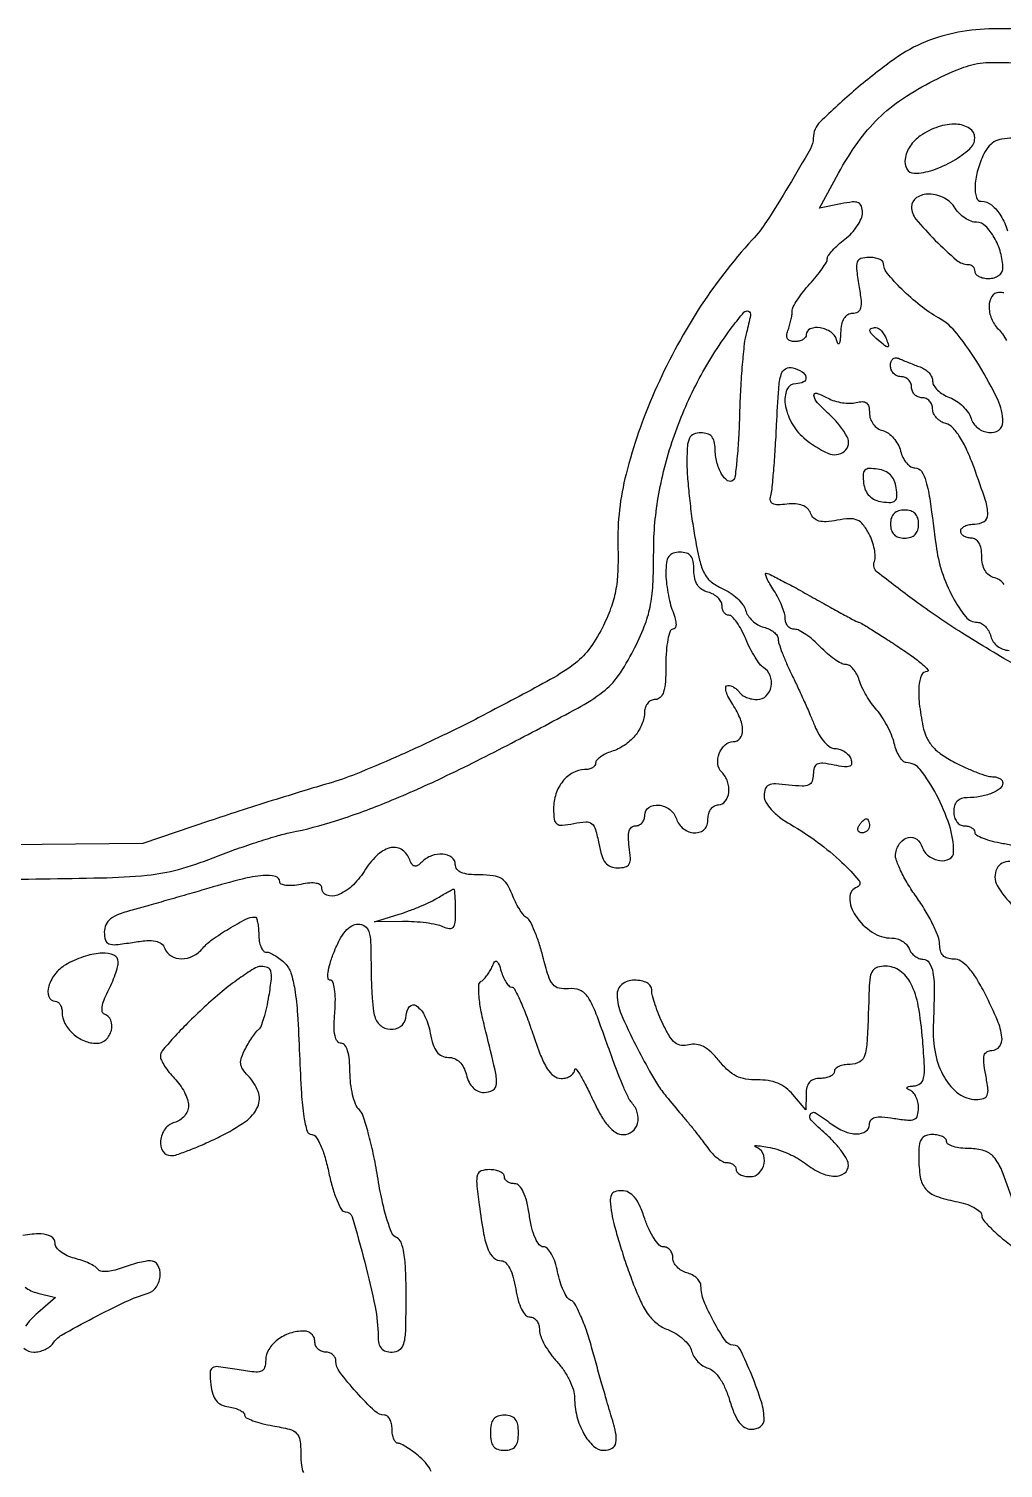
# Model space of a CAD drawing. Extents: x 0 to 525, y 0 to 407.
# Drawn here: x 291.2 to 430.1, y 201.5 to 406.6 of the extents above; entities that cross this region are included whole.
import ezdxf

# ---------------------------------------------------------------- set-up
doc = ezdxf.new("R2010")
doc.units = 0

msp = doc.modelspace()

# ---------------------------------------------------------------- linework, layer by layer
for points in [[(436.044357, 406.317871, 0.022391), (428.64381, 406.577645, 0.04454), (423.658641, 406.083963, 0.048893), (419, 404.716873, 0.059659), (414.636443, 402.31986, 0.021728), (409.076195, 397.960239, 0.015385), (403.973602, 393.308888, 0.202934), (403, 391.008858, -0.130868), (402.590073, 389.469495, -0.004703), (399.481056, 384.162279, -0.008473), (396.342, 379.113682, -0.043092), (394.316237, 376.5, 0.044372), (386.618415, 366.515541, 0.038655), (380.394282, 354.869973, 0.04032), (376.330366, 343.119331, 0.069921), (375.17034, 332.875289, -0.01639), (375.148517, 329.190283, -0.037728), (374.833044, 326.43789, -0.042256), (374.136405, 323.95937, -0.026072), (372.926895, 321.181054, -0.046865), (371.023778, 318.121041, -0.072042), (368.803133, 315.937777, -0.034433), (365.04848, 313.561577, -0.003745), (356, 308.7595, -0.008355), (349.898455, 305.708252, -0.007794), (343.55625, 302.788722, -0.007794), (337.84209, 300.3712, -0.026124), (334, 299.044813, 0.004191), (330.45207, 297.991621, 0.002007), (325.9125, 296.582602, 0.001989), (321.184703, 295.073631, 0.002837), (317, 293.693352), (307.5, 290.5), (283.5, 290.254837, 0.001912)], [(430.189432, 327.400824, 0.174115), (428.82471, 328.335588, -0.098768), (428.05, 328.712375, -0.096566), (427.471879, 329.360085, -0.082559), (427.117976, 330.268726, -0.051712), (427, 331.40638, 0.044003), (426.903425, 332.501629, 0.087332), (426.605414, 333.31773, 0.120504), (426.126291, 333.817616, 0.142644), (425.5, 334, -0.064853), (424.926543, 334.074694, -0.082425), (424.440625, 334.29375, -0.098894), (424.115568, 334.618646, -0.148195), (424, 335, -0.191087), (424.151477, 335.381882, -0.088204), (424.5875, 335.70625, -0.068025), (425.234582, 335.926307, -0.048028), (426, 336, 0.141309), (427.340725, 336.386633, 0.261162), (427.866773, 337.35331, 0.076931), (427.52858, 339.370533, 0.007492), (425.898895, 344.057137, 0.018781), (424.880735, 346.553973, 0.035991), (423.850181, 348.455255, 0.045733), (422.842192, 349.753877, 0.141829), (421.898895, 350.316189, -0.073668), (421.173159, 350.625465, -0.070968), (420.5578, 351.135018, -0.075816), (420.142753, 351.760113, -0.109129), (420, 352.40638, 0.093023), (419.885834, 353.014716, 0.096327), (419.559375, 353.531874, 0.099226), (419.072328, 353.878, 0.105398), (418.5, 354, -0.099038), (417.927543, 354.114514, -0.097945), (417.440625, 354.440625, -0.097945), (417.114514, 354.927543, -0.099038), (417, 355.5, 0.099038), (416.885486, 356.072457, 0.097945), (416.559375, 356.559375, 0.097945), (416.072457, 356.885486, 0.099038), (415.5, 357, -0.104701), (414.927659, 357.121178, -0.099106), (414.440625, 357.465104, -0.096515), (414.114204, 357.978941, -0.09365), (414, 358.583333, -0.077178), (414.090335, 359.165084, -0.147976), (414.355365, 359.550884, -0.170458), (414.759684, 359.692718, -0.109413), (415.25, 359.583977, 0.009538), (415.85261, 359.31694, 0.004389), (416.646875, 358.991127, 0.004345), (417.488622, 358.662894, 0.006003), (418.25, 358.384012, -0.066314), (418.919044, 358.042865, -0.063646), (419.485937, 357.534427, -0.068581), (419.869714, 356.943043, -0.110114), (420, 356.358618, 0.141097), (420.174499, 355.752565, 0.060911), (420.709239, 355.094481, 0.053487), (421.490805, 354.48804, 0.04746), (422.414431, 354.032533, -0.057208), (423.386533, 353.529394, -0.044592), (424.311429, 352.779893, -0.04585), (425.055741, 351.912203, -0.077667), (425.481819, 351.057284, 0.151732), (426.430703, 349.695287, 0.137005), (428.02393, 349.042588, 0.184185), (429.409868, 349.39321, 0.244378), (430, 350.528517, 0.111351), (429.27377, 353.749074, 0.027072), (426.655266, 358.568437, 0.027613), (423.507255, 363.100974, 0.098807), (420.848674, 365.393325, -0.038354), (418.239176, 367.145281, -0.027991), (415.621594, 369.459169, -0.02405), (413.503037, 371.76616, -0.175456), (413, 373.155539, 0.224719), (412.846961, 373.478857, 0.075711), (412.38668, 373.75194, 0.057599), (411.711626, 373.938235, 0.038568), (410.912102, 374, 0.070431), (409.790483, 373.841218, 0.242113), (409.271945, 373.351968, 0.115104), (409.161133, 372.350208, 0.012085), (409.5, 370, -0.013706), (409.799598, 367.873368, -0.084385), (409.73813, 366.773366, -0.200108), (409.340137, 366.214928, -0.140056), (408.587898, 366, 0.13376), (407.90143, 365.81301, 0.121647), (407.375321, 365.298774, 0.087448), (407.0324, 364.440846, 0.040934), (406.883999, 363.25, -0.010989), (406.813383, 362.150445, -0.109045), (406.676084, 361.71179, -0.602595), (406.507227, 361.717606, -0.049066), (406.310674, 362.25, 0.184764), (405.524533, 363.348813, 0.103393), (403.976284, 363.964184, 0.134679), (402.572255, 363.829711, 0.311409), (402, 363, -0.157984), (401.876403, 362.618592, -0.097154), (401.527947, 362.29375, -0.07906), (401.007542, 362.07443, -0.060338), (400.393011, 362, -0.076855), (399.737605, 362.101342, -0.176865), (399.348199, 362.40165, -0.16701), (399.230887, 362.896449, -0.067159), (399.393011, 363.581787, 0.02116), (399.625449, 364.273692, 0.016332), (399.821697, 365.045089, 0.01661), (399.957674, 365.778823, 0.037524), (400, 366.342006, -0.120374), (400.15164, 366.96275, -0.023461), (400.734375, 367.966263, -0.023688), (401.542932, 369.097921, -0.019982), (402.5, 370.216574, 0.015426), (403.457314, 371.315098, 0.019738), (404.265625, 372.386146, 0.017989), (404.862758, 373.315604, 0.134573), (405, 373.816283, -0.157184), (405.149237, 374.279274, -0.027158), (405.734375, 375.005923, -0.027232), (406.542784, 375.812246, -0.021387), (407.5, 376.597276, 0.043525), (408.456503, 377.455191, 0.041657), (409.265625, 378.477702, 0.044611), (409.822635, 379.504635, 0.102312), (410, 380.362349, 0.075266), (409.856994, 381.306968, 0.222157), (409.426342, 381.780784, 0.128547), (408.591007, 381.898655, 0.020474), (406.945233, 381.639047), (403.890466, 381.028093), (406.594921, 385.997068, -0.029697), (409.334702, 390.388433, -0.045373), (412.252146, 393.797325, -0.045567), (415.72698, 396.614022, -0.030277), (420.157445, 399.207318, -0.02693), (424.42643, 401.089117, -0.077024), (427.591575, 401.755778, -0.035278), (431.936358, 401.6833, -0.002271)], [(431.410515, 390.984687, 0.042667), (429.854671, 390.859442, 0.093179), (428.7357, 390.449169, 0.099078), (427.88451, 389.680088, 0.052797), (427.160515, 388.452947, 0.041863), (426.358, 386.211743, 0.05612), (426.039875, 384.078697, 0.078728), (426.22877, 382.527842, 0.33485), (426.928571, 382, -0.175327), (428.381359, 381.474419, -0.08064), (429.720196, 379.934352, -0.069669), (430.673818, 377.77326, -0.069224)], [(430.159361, 368.934871, 0.044859), (429.4349, 369, 0.259515), (428.448145, 368.450861, 0.136425), (428.042909, 367.062366, 0.098931), (428.375848, 365.277657, 0.101281), (429.368068, 363.774789, -0.042607), (429.942831, 363.092733, -0.022588), (430.539692, 362.161354, -0.022315)], [(285, 285.318197, 0.001685), (301.547956, 285.587777, 0.018979), (308.103484, 285.965873, 0.042747), (312.555329, 286.780607, 0.028086), (317.5, 288.433542, -0.00845), (320.477106, 289.560483, -0.007334), (323.633933, 290.642834, -0.007397), (326.521109, 291.538592, -0.021412), (328.551686, 292.042456, 0.027236), (334.957972, 293.711502, 0.018858), (342.000741, 296.258695, 0.015492), (350.152471, 299.857379, 0.008292), (360, 304.776835, 0.003509), (369.457997, 309.784012, 0.03925), (373.036239, 312.089575, 0.079084), (375.21788, 314.375233, 0.033886), (377.381579, 318.013382, 0.021325), (378.924615, 321.412439, 0.045383), (379.757271, 324.174526, 0.038689), (380.150038, 327.306568, 0.011853), (380.263158, 332.077519, -0.044967), (381.004516, 340.304147, -0.039325), (383.211987, 348.657447, -0.038508), (386.761989, 356.737951, -0.038857), (391.5, 364.152784, -0.013541), (393.114287, 366.176404, -0.330994), (393.773876, 366.331593, -0.356721), (394.072621, 365.753937, -0.01438), (393.479665, 363.29657, 0.037866), (393.170866, 361.689462, 0.007317), (392.876601, 358.741903, 0.007747), (392.63642, 355.285517, 0.007082), (392.494656, 351.71842, -0.007127), (392.35863, 348.303506, -0.010534), (392.133587, 345.313901, -0.006063), (391.863227, 342.827886, -0.167785), (391.580714, 342.247381, -0.364495), (390.802693, 342.180039, -0.110495), (389.942528, 343.125904, -0.068416), (389.257341, 344.835105, -0.05953), (389.015313, 346.75, 0.056607), (388.891955, 347.773916, 0.125005), (388.529705, 348.466836, 0.136902), (387.906439, 348.864794, 0.07417), (387, 349, 0.097487), (385.973253, 348.797889, 0.185766), (385.369959, 348.228989, 0.096051), (385.072784, 347.093024, 0.016091), (385, 344.831913, 0.018506), (385.075395, 342.795601, 0.007586), (385.321778, 340.040417, 0.007493), (385.67593, 337.087073, 0.009521), (386.095414, 334.373497, 0.012711), (386.803872, 330.83928, 0.064533), (387.495099, 328.958182, 0.104636), (388.475511, 327.769185, 0.064092), (390.035708, 326.823901, -0.043313), (391.160089, 326.204835, -0.040587), (392.187518, 325.389188, -0.04323), (392.977901, 324.510018, -0.097832), (393.366081, 323.708104, 0.084484), (393.705127, 322.957664, 0.056282), (394.318261, 322.237595, 0.054992), (395.096386, 321.654468, 0.069478), (395.925787, 321.309156, -0.048184), (396.719095, 321.017712, -0.058024), (397.389884, 320.593146, -0.068254), (397.846653, 320.107042, -0.156369), (397.997222, 319.633369, 0.080643), (398.102774, 318.972962, 0.011125), (398.570428, 317.657927, 0.01252), (399.202958, 316.114575, 0.010304), (399.952461, 314.5, -0.005029), (400.796277, 312.731353, -0.00351), (401.713916, 310.720313, -0.00354), (402.566684, 308.779436, -0.007337), (403.19935, 307.25, 0.039458), (403.820188, 305.985577, 0.049962), (404.592151, 304.938167, 0.058432), (405.403484, 304.227887, 0.151737), (406.137123, 304, -0.080974), (406.80952, 303.890388, -0.065654), (407.466923, 303.569326, -0.066525), (408.010337, 303.094366, -0.088544), (408.348627, 302.533877, -0.102814), (408.459636, 301.852493, -0.303004), (408.192763, 301.487871, -0.121022), (407.468258, 301.408092, -0.01655), (405.955615, 301.658877, 0.021961), (404.368847, 301.904347, 0.134115), (403.557205, 301.775801, 0.219711), (403.13706, 301.291454, 0.070613), (403, 300.325801, -0.085299), (402.833178, 299.355045, -0.208384), (402.348353, 298.835934, -0.113337), (401.393834, 298.65934, -0.018364), (399.5, 298.810207, 0.018361), (397.605794, 298.961115, 0.113405), (396.651425, 298.784429, 0.208439), (396.166721, 298.265071, 0.085181), (396, 297.293547, 0.130478), (396.248545, 296.357323, 0.055997), (397.017322, 295.304821, 0.046061), (398.207679, 294.226606, 0.03039), (399.75, 293.20909, -0.028391), (403.605205, 290.68774, -0.029686), (407.089992, 287.780369, -0.030253), (409.5075, 285.214539, -0.522438), (409.25, 284.275794, 0.325876), (408.184941, 282.720815, 0.142563), (408.997375, 280.208117, 0.09786), (411.39198, 277.840379, 0.147214), (414.184394, 277, -0.073243), (414.945494, 276.887908, -0.064138), (415.680081, 276.559375, -0.066866), (416.278207, 276.073528, -0.097475), (416.638374, 275.5, 0.074185), (416.962529, 274.926569, 0.064359), (417.454091, 274.440625, 0.06686), (418.031441, 274.111903, 0.096313), (418.606989, 274, -0.258853), (419.527897, 273.489002, -0.101361), (420.051264, 272.079748, -0.042386), (420.235379, 269.409385, -0.007864), (420.079673, 264.485221, 0.062502), (420.388207, 260.512284, 0.081395), (421.687691, 257.10929, 0.100497), (423.728209, 254.817799, 0.162136), (426.183871, 254, 0.067404), (427.256949, 254.14532, 0.235593), (427.761548, 254.598676, 0.125625), (427.876685, 255.506521, 0.015415), (427.565978, 257.5, -0.017075), (427.291066, 259.303117, -0.09171), (427.356051, 260.289997, -0.199181), (427.740179, 260.803905, -0.134733), (428.454687, 261, 0.2427), (429.54358, 261.56163, 0.186821), (429.878205, 262.877458, 0.070774), (429.238817, 265.264954, 0.016513), (427.483154, 269.033244, 0.019379), (426.228953, 271.287201, 0.047436), (425.094542, 272.806604, 0.069042), (424.026113, 273.700696, 0.14065), (422.983154, 274, -0.074182), (422.103294, 274.131261, -0.131148), (421.484302, 274.51675, -0.124953), (421.121016, 275.174873, -0.064028), (421, 276.116023, 0.092957), (420.791879, 277.225804, 0.021567), (420.024974, 278.971695, 0.021533), (418.951313, 280.936666, 0.019612), (417.680763, 282.866023, -0.020627), (416.437539, 284.762255, -0.025499), (415.44705, 286.627821, -0.025253), (414.790362, 288.240946, -0.140494), (414.73769, 289.164856, -0.10933), (415.425642, 290.626131, -0.17897), (416.572372, 291.343165, -0.219922), (417.732904, 291.07347, -0.151692), (418.516196, 289.948971, 0.160631), (419.420476, 288.697915, 0.118436), (421.011953, 288.0426, 0.161193), (422.408655, 288.274888, 0.279672), (422.994423, 289.25, 0.076829), (422.383115, 293.091281, 0.04401), (420.555188, 297.42514, 0.04232), (418.246837, 301.01311, 0.232697), (416.241113, 302, -0.203575), (415.800312, 302.187231, -0.053049), (415.317208, 302.807813, -0.045097), (414.870675, 303.697103, -0.032995), (414.534278, 304.75, 0.036695), (414.141495, 305.948746, 0.023356), (413.520274, 307.279687, 0.023439), (412.784246, 308.535103, 0.039692), (412.040805, 309.5, -0.030689), (411.297411, 310.429763, -0.020644), (410.5614, 311.573438, -0.020829), (409.938738, 312.743929, -0.038219), (409.547547, 313.75, 0.048032), (409.193303, 314.610739, 0.056381), (408.696032, 315.339063, 0.065472), (408.138613, 315.836236, 0.150515), (407.606926, 316, -0.123124), (406.970819, 316.159052, -0.029022), (406.028344, 316.734375, -0.028163), (404.991516, 317.543053, -0.02448), (404, 318.5, 0.025743), (403.003512, 319.456899, 0.029061), (401.951861, 320.265625, 0.030188), (400.989484, 320.838706, 0.119751), (400.325686, 321, -0.115053), (399.820005, 321.117921, -0.100411), (399.38942, 321.45096, -0.09351), (399.100435, 321.948938, -0.08504), (399, 322.535183, 0.071558), (398.890997, 323.292919, 0.024503), (398.525591, 324.343446, 0.023775), (398.003136, 325.478798, 0.02531), (397.38499, 326.535183, -0.01388), (396.802052, 327.481129, -0.026531), (396.396829, 328.27596, -0.031544), (396.181672, 328.855725, -0.502657), (396.288924, 329, -0.118676), (396.652662, 328.912432, -0.002056), (398.474367, 327.971875, -0.005086), (400.589379, 326.84133, -0.00335), (403, 325.5, 0.002048), (405.396397, 324.158398, 0.003223), (407.46621, 323.028125, 0.000843), (409.278336, 322.057617, 0.123118), (409.508782, 322, -0.138744), (409.733702, 321.936362, -0.001164), (411.293545, 320.971875, -0.00401), (413.079977, 319.841568, -0.002558), (415.139912, 318.5, -0.009954), (417.095843, 317.155293, -0.021491), (418.532775, 316.028125, -0.034203), (419.335058, 315.23995, -0.646869), (419.227196, 315, 0.304038), (418.434077, 314.468601, 0.07827), (418.05803, 312.890621, 0.048192), (418.10387, 310.424496, 0.020628), (418.617004, 307.164981, 0.059287), (419.128366, 305.600081, 0.072544), (419.969833, 304.313209, 0.061638), (421.260266, 303.172844, 0.030043), (423.147797, 302.039981, 0.013963), (424.753941, 301.259042, 0.0156), (426.343491, 300.599245, 0.015037), (427.725195, 300.12262, 0.075669), (428.530794, 300, -0.058872), (429.092686, 299.933611, -0.07789), (429.568421, 299.737678, -0.096434), (429.887101, 299.447615, -0.161405), (430, 299.106989, -0.231778), (429.62162, 298.334582, -0.066781), (428.438854, 297.647276, -0.054672), (426.777572, 297.162711, -0.043671), (424.918213, 297, 0.078953), (424.094591, 296.86913, 0.123399), (423.489777, 296.489341, 0.119873), (423.124377, 295.859829, 0.071952), (423, 295, 0.072314), (423.111864, 294.230589, 0.08892), (423.4375, 293.583333, 0.10214), (423.924246, 293.153209, 0.130775), (424.5, 293, -0.058897), (425.073669, 292.93219, -0.077911), (425.559375, 292.73207, -0.096447), (425.884733, 292.435806, -0.161345), (426, 292.087898, 0.272024), (426.231535, 291.693812, 0.032799), (427.178829, 291.244564, 0.031721), (428.475358, 290.823761, 0.020765), (430.013036, 290.497798, -0.033141), (431.75494, 290.083275, -0.045879)], [(432.17807, 315.675444, -0.011326), (424.184669, 320.490434, -0.01683), (417.43425, 325.093489, -0.010426), (412.113077, 329.163736, -0.326783), (411.703751, 330.670371, 0.101132), (411.826398, 331.407706, 0.039253), (411.706873, 332.440514, 0.036843), (411.396652, 333.573158, 0.03762), (410.925187, 334.639789, 0.042783), (410.081213, 335.936688, 0.127815), (409.247784, 336.575698, 0.115291), (408.155169, 336.763591, 0.031555), (406.408336, 336.548782, -0.026742), (404.84593, 336.341377, -0.084325), (403.796992, 336.435769, -0.128572), (403.092178, 336.833481, -0.109157), (402.619759, 337.548508, 0.112158), (402.173979, 338.214596, 0.098587), (401.464382, 338.660552, 0.077581), (400.487016, 338.86856, 0.041861), (399.253735, 338.832996, -0.024923), (397.929763, 338.749918, -0.12122), (397.202854, 338.918917, -0.236346), (396.895689, 339.33413, -0.114435), (396.933038, 340.010941, 0.046183), (397.122503, 340.992353, 0.003775), (397.359907, 343.598097, 0.005043), (397.588694, 346.717052, 0.003859), (397.778114, 350.131518, -0.004661), (398.073764, 355.310812, -0.052843), (398.424436, 357.330279, -0.199289), (399.063114, 358.134873, -0.192893), (400.095076, 358.264886, -0.073497), (401.408114, 357.705856, -0.214356), (401.95096, 356.911079, -0.336404), (401.616079, 356.255247, -0.112892), (400.5, 356, 0.304238), (399.248846, 355.16105, 0.13533), (398.998917, 353.095471, 0.089098), (399.894973, 350.44786, 0.089457), (401.655539, 348.281837, 0.070833), (405.086905, 346.090057, 0.284958), (407.447099, 346.394315, 0.362238), (407.840681, 348.415519, 0.080331), (405.5, 351.41242, -0.015772), (403.589146, 353.29879, -0.152295), (403.090835, 354.309548, -0.563684), (403.488691, 354.64465, -0.041226), (405.102233, 353.945287, 0.047958), (406.046374, 353.55105, 0.035962), (407.144403, 353.29648, 0.03678), (408.223102, 353.207396, 0.066259), (409.102233, 353.316483, -0.057199), (410.001046, 353.444525, -0.176112), (410.574814, 353.253481, -0.172476), (410.899294, 352.734934, -0.054441), (411, 351.812761, 0.086268), (411.141623, 350.998039, 0.077493), (411.552021, 350.244835, 0.077775), (412.170575, 349.654586, 0.087969), (412.915306, 349.311897, -0.093794), (413.692821, 348.943177, -0.056763), (414.445341, 348.251542, -0.05417), (415.061119, 347.362748, -0.063022), (415.434358, 346.405517, 0.052907), (415.771895, 345.48546, 0.061546), (416.282471, 344.706621, 0.071593), (416.879811, 344.177786, 0.146459), (417.473739, 344, -0.246292), (418.396421, 343.516151, -0.084809), (419.052501, 342.106632, -0.03135), (419.640009, 339.263105, -0.003847), (420.484681, 332.967426, 0.047377), (421.329458, 329.19603, 0.044373), (422.881521, 325.562888, 0.046378), (424.718541, 322.789992, 0.227034), (426.36867, 322, -0.128064), (426.942224, 321.850647, -0.074145), (427.50969, 321.4125, -0.066003), (427.985469, 320.764675, -0.061544), (428.289749, 320, 0.169448), (429.224926, 318.607765, 0.144891), (430.888964, 317.989337, 0.179961)], [(430.977046, 287.894592, 0.313408), (429.150392, 286.887726, 0.247579), (429.212217, 284.491403, 0.078208), (431.5, 281.58758, -0.036602)], [(431.351903, 239.75, 0.012523), (429.848265, 243.897267, 0.081751), (428.720109, 245.796475, 0.146929), (427.345414, 246.696895, 0.072152), (425.255889, 247, -0.029091), (424.008444, 247.07264, -0.045446), (422.956417, 247.29375, -0.057141), (422.221579, 247.615012, -0.267224), (422, 248, 0.191087), (421.848523, 248.381882, 0.088204), (421.4125, 248.70625, 0.068025), (420.765418, 248.926307, 0.048028), (420, 249, 0.083983), (419.009025, 248.832368, 0.173567), (418.405751, 248.345664, 0.11281), (418.093794, 247.415409, 0.025906), (418.015313, 245.75, 0.038798), (418.24892, 242.916833, 0.134828), (419.00443, 241.260156, 0.134584), (420.501041, 240.220076, 0.038601), (423.252292, 239.480493, -0.031456), (424.68745, 239.116578, -0.044671), (425.899111, 238.603568, -0.053129), (426.746581, 238.028807, -0.220652), (427, 237.482514, 0.180526), (427.258295, 236.790433, 0.019884), (428.43732, 235.535377, 0.022245), (430.018918, 234.113185, 0.016229), (431.893004, 232.672337, -0.02653)], [(290.549735, 218.544125, 0.187427), (291.95031, 218, 0.057607), (292.755648, 218.093095, 0.049571), (293.562625, 218.368815, 0.052065), (294.251648, 218.774687, 0.092083), (294.70031, 219.25554, -0.122836), (295.921723, 220.414617, -0.007386), (300.400235, 222.861237, -0.011809), (304.978937, 225.138941, -0.03504), (308.25, 226.399931, 0.180619), (309.433455, 227.309494, 0.123051), (309.961989, 228.94113, 0.151957), (309.615066, 230.401631, 0.264945), (308.5651, 231, 0.046591), (307.831216, 230.931466, 0.014518), (306.749138, 230.694866, 0.014373), (305.54935, 230.358878, 0.015384), (304.398068, 229.961246, -0.031673), (303.286568, 229.617422, -0.047601), (302.28253, 229.474352, -0.058813), (301.498245, 229.530192, -0.202614), (301.082969, 229.807273, 0.111549), (300.682743, 230.192282, 0.026661), (299.863435, 230.629852, 0.026092), (298.845496, 231.042403, 0.023219), (297.75, 231.36508, -0.047896), (296.697928, 231.732199, -0.058314), (295.807813, 232.275432, -0.068948), (295.201168, 232.902723, -0.159069), (295, 233.519052, 0.27435), (294.448695, 234.448175, 0.119248), (293.009291, 234.834747, 0.052397), (290.423533, 234.628225, 0.012898)], [(290.741054, 227.259188, 0.058671), (291.557652, 226.749812, 0.048691), (292.522736, 226.404938), (295.045472, 225.771771), (292.522736, 223.604049, 0.060037), (290.76385, 221.681658, 0.130557)], [(348.568734, 200.99227, 0.076282), (347.971086, 201.998422, 0.042046), (346.970347, 203.025718, 0.016933), (346.036714, 203.781617, 0.020761), (345.11386, 204.420055, 0.01972), (344.308054, 204.885992, 0.121802), (343.84699, 205, -0.217397), (343.522926, 205.147891, -0.078645), (343.248803, 205.5875, -0.059801), (343.06204, 206.234221, -0.040441), (343, 207, 0.050847), (342.921974, 207.765282, 0.0708), (342.689691, 208.4125, 0.090893), (342.346862, 208.847697, 0.182558), (341.943629, 209, -0.193719), (340.549352, 209.561257, -0.018273), (337.934614, 212.263944, -0.019354), (335.533735, 215.151593, -0.165207), (335, 216.722861, 0.116702), (334.884728, 217.210005, 0.100529), (334.559375, 217.62484, 0.092997), (334.072846, 217.903318, 0.083795), (333.5, 218, -0.099038), (332.927543, 218.114514, -0.097945), (332.440625, 218.440625, -0.097945), (332.114514, 218.927543, -0.099038), (332, 219.5, 0.103508), (331.880228, 220.072364, 0.098889), (331.540063, 220.559375, 0.096831), (331.031908, 220.88573, 0.094741), (330.434259, 221, 0.081897), (328.455514, 220.673704, 0.080725), (326.675374, 219.72886, 0.089732), (325.434534, 218.377405, 0.141883), (325, 216.876918, -0.074608), (324.835478, 215.780479, -0.242065), (324.337438, 215.269804, -0.111331), (323.315881, 215.166089, -0.0117), (320.923855, 215.512865, 0.009421), (318.263969, 215.910862, 0.164637), (317.418696, 215.742454, 0.270156), (317.065816, 215.126244, 0.026574), (317.173855, 213.350763, 0.043991), (317.450429, 211.999134, 0.098467), (317.938009, 211.076288, 0.114405), (318.687297, 210.494029, 0.073058), (319.75, 210.180449, -0.034702), (320.611536, 209.996409, -0.04927), (321.339063, 209.707267, -0.060463), (321.842851, 209.364429, -0.216408), (322, 209.018347, 0.279544), (322.22207, 208.652186, 0.029426), (323.175, 208.22478, 0.02963), (324.467204, 207.820034, 0.019235), (326, 207.5, -0.019316), (328.39377, 206.999798, -0.138792), (329.407411, 206.418828, -0.164854), (329.877115, 205.440885, -0.030258), (330, 203.412102, 0.026678), (330.082988, 201.857819, 0.077026), (330.359903, 200.818684, 0.129132)]]:
    msp.add_lwpolyline(points, format="xyb")
for points in [[(418.25, 391.325576, 0.092348), (416.792487, 389.844955, 0.108179), (416.066746, 388.016483, 0.174078), (416.327224, 386.604155, 0.267015), (417.377876, 386, 0.083506), (420.009985, 386.442681, 0.048394), (422.933222, 387.783209, 0.048229), (425.309613, 389.490731, 0.216112), (426, 391.01342, 0.253081), (425.261966, 392.378126, 0.13558), (423.38545, 392.978757, 0.091448), (420.794818, 392.608045, 0.071262)], [(417, 381.183999, 0.175602), (417.624636, 379.460291, 0.021177), (420.385647, 376.422284, 0.021065), (423.39315, 373.628043, 0.178493), (425.096387, 373, -0.109882), (425.441115, 372.923315, -0.099885), (425.734564, 372.70625, -0.095063), (425.931373, 372.381798, -0.089159), (426, 372, 0.191087), (426.151477, 371.618118, 0.088204), (426.5875, 371.29375, 0.068025), (427.234582, 371.073693, 0.048028), (428, 371, 0.07004), (428.764371, 371.107601, 0.085869), (429.4125, 371.421502, 0.100131), (429.845831, 371.887718, 0.138185), (430, 372.4349, 0.069169), (429.689388, 374.669468, 0.060318), (428.77632, 376.848937, 0.067298), (427.537063, 378.473667, 0.198756), (426.265298, 379, -0.093454), (425.490778, 379.14604, -0.052598), (424.638304, 379.5875, -0.049967), (423.842177, 380.234966, -0.057543), (423.232073, 381, 0.132435), (421.673692, 382.449491, 0.114588), (419.50835, 383.020179, 0.152584), (417.725426, 382.52037, 0.253917)], [(413.415903, 362.358556, -0.012731), (413.735322, 361.458284, -0.389672), (413.644403, 361.258808, -0.27071), (413.382614, 361.292701, -0.008807), (412.522892, 361.981001, -0.017238), (411.437502, 362.946872, -0.127361), (411.075, 363.530548, -0.389178), (411.234992, 363.870501, -0.097466), (411.893011, 364, -0.148172), (412.280616, 363.882557, -0.058677), (412.708728, 363.517826, -0.05126), (413.108853, 362.986565, -0.0442)], [(410.16996, 341.83004, 0.066889), (410.462026, 340.792065, 0.094664), (411, 340, 0.094664), (411.792065, 339.462026, 0.066889), (412.83004, 339.16996, 0.036721), (414.055569, 339.087358, 0.197325), (414.660079, 339.339921, 0.197325), (414.912642, 339.944431, 0.036721), (414.83004, 341.16996, 0.066889), (414.537974, 342.207935, 0.094664), (414, 343, 0.094664), (413.207935, 343.537974, 0.066889), (412.16996, 343.83004, 0.036721), (410.944431, 343.912642, 0.197325), (410.339921, 343.660079, 0.197325), (410.087358, 343.055569, 0.036721)], [(414, 336, 0.072254), (414.126841, 335.126841, 0.124864), (414.5, 334.5, 0.124864), (415.126841, 334.126841, 0.072254), (416, 334, 0.072254), (416.873159, 334.126841, 0.124864), (417.5, 334.5, 0.124864), (417.873159, 335.126841, 0.072254), (418, 336, 0.072254), (417.873159, 336.873159, 0.124864), (417.5, 337.5, 0.124864), (416.873159, 337.873159, 0.072254), (416, 338, 0.072254), (415.126841, 337.873159, 0.124864), (414.5, 337.5, 0.124864), (414.126841, 336.873159, 0.072254)], [(382, 329.0651, 0.026888), (382.070515, 327.75477, 0.016994), (382.286479, 326.238828, 0.017059), (382.601228, 324.759291, 0.029908), (382.975249, 323.5651, -0.02277), (383.341883, 322.4505, -0.06817), (383.450498, 321.65755, -0.141354), (383.314925, 321.187578, -0.257767), (382.975249, 321, 0.325103), (382.594771, 320.723373, 0.030225), (382.286479, 319.53125, 0.029809), (382.070402, 317.916587, 0.01836), (382, 316, -0.014068), (381.930757, 313.539511, -0.058865), (381.675, 312.083333, -0.122766), (381.20701, 311.295059, -0.200296), (380.5, 311, 0.11526), (379.925331, 310.865743, 0.09851), (379.431283, 310.485937, 0.091606), (379.093882, 309.918326, 0.084056), (378.968197, 309.25, -0.094188), (378.600109, 307.48846, -0.075254), (377.59433, 305.82584, -0.071535), (376.083415, 304.463591, -0.071005), (374.246162, 303.578129, 0.03536), (373.386366, 303.236687, 0.045921), (372.65981, 302.800685, 0.053396), (372.154711, 302.34045, 0.1833), (372, 301.932612, -0.164917), (371.879376, 301.576849, -0.09564), (371.538393, 301.273955, -0.076695), (371.029613, 301.069253, -0.057421), (370.428571, 301, 0.127122), (368.757753, 300.568226, 0.098277), (367.316018, 299.349671, 0.088608), (366.338219, 297.544477, 0.080086), (366, 295.446429, 0.030052), (366.092334, 293.911552, 0.207817), (366.464896, 293.27565, 0.185776), (367.21241, 293.073863, 0.023427), (368.897254, 293.329451, -0.032795), (370.598051, 293.554973, -0.189115), (371.446843, 293.285369, -0.156547), (371.97599, 292.475696, -0.020712), (372.442567, 290.454451, 0.028765), (372.86042, 288.768583, 0.091721), (373.397269, 287.745907, 0.132811), (374.13725, 287.194513, 0.094356), (375.158812, 287, 0.063497), (376.216267, 287.134834, 0.207916), (376.759238, 287.559413, 0.137963), (376.946304, 288.384445, 0.02363), (376.786692, 290, -0.02709), (376.66262, 291.351274, -0.081358), (376.77774, 292.267697, -0.14566), (377.122179, 292.797332, -0.178073), (377.673193, 293, 0.112289), (378.179336, 293.11512, 0.10016), (378.61025, 293.440625, 0.094351), (378.899348, 293.92725, 0.087199), (379, 294.5, -0.248215), (379.587746, 295.611001, -0.178939), (380.974494, 295.955472, -0.134648), (382.562475, 295.32426, -0.155597), (383.5, 294, 0.081113), (383.887511, 293.235622, 0.069591), (384.516015, 292.5875, 0.071315), (385.281172, 292.149993, 0.094537), (386.067388, 292, 0.077711), (386.899705, 292.130147, 0.123703), (387.508423, 292.508717, 0.120774), (387.875191, 293.137742, 0.071998), (388, 294, -0.072314), (388.111864, 294.769411, -0.08892), (388.4375, 295.416667, -0.10214), (388.924246, 295.846791, -0.130775), (389.5, 296, 0.236578), (390.470982, 296.486664, 0.136096), (390.956403, 297.734344, 0.106138), (390.779823, 299.318997, 0.116255), (389.967217, 300.632783, -0.173675), (389.409969, 301.811922, -0.114685), (389.607454, 303.312987, -0.117711), (390.438559, 304.544842, -0.187897), (391.606989, 305, 0.233977), (392.574698, 305.479069, 0.174622), (392.938531, 306.63204, 0.092958), (392.528708, 308.418773, 0.042322), (391.38499, 310.535183, -0.027767), (390.831178, 311.492376, -0.061571), (390.545739, 312.284125, -0.123085), (390.556927, 312.794631, -0.338046), (390.825973, 313, -0.081408), (391.275658, 312.926295, -0.053441), (391.753316, 312.70625, -0.052338), (392.185323, 312.382543, -0.067498), (392.5, 312, 0.111412), (392.876024, 311.616444, 0.050262), (393.50665, 311.29375, 0.046318), (394.270704, 311.074077, 0.046881), (395.059017, 311, 0.199748), (396.301178, 311.51686, 0.151227), (396.992745, 312.838756, 0.137832), (396.84695, 314.41707, 0.164246), (395.897966, 315.56306, -0.0952), (395.383637, 316.035908, -0.020787), (394.70506, 317.036348, -0.020936), (394.005794, 318.278976, -0.018732), (393.384546, 319.622077, 0.023231), (392.771973, 320.915762, 0.032173), (392.097947, 322.007735, 0.03343), (391.454487, 322.796691, 0.207866), (390.98658, 323, -0.138983), (390.610359, 323.106637, -0.100054), (390.289808, 323.406365, -0.085596), (390.073958, 323.854652, -0.069603), (390, 324.383369, 0.129214), (389.850737, 324.951305, 0.073972), (389.4125, 325.514007, 0.065681), (388.764694, 325.986593, 0.060903), (388, 326.289749, -0.083343), (387.1206, 326.68466, -0.103336), (386.493194, 327.323367, -0.091055), (386.122623, 328.227648, -0.051875), (386, 329.40638, 0.041562), (385.896597, 330.648187, 0.123302), (385.557219, 331.425798, 0.153126), (384.944075, 331.854356, 0.076682), (384, 332, 0.080426), (383.029029, 331.8428, 0.16436), (382.420364, 331.383137, 0.117977), (382.093831, 330.524242, 0.03212)], [(411, 293, -0.105053), (410.918938, 292.618444, -0.099167), (410.688914, 292.29375, -0.09642), (410.345238, 292.076123, -0.093332), (409.940983, 292, -0.108972), (409.586039, 292.078288, -0.182303), (409.3746, 292.29375, -0.161196), (409.343488, 292.6179, -0.082592), (409.5, 293, -0.029505), (409.768994, 293.382774, -0.035638), (410.066025, 293.70625, -0.038439), (410.34829, 293.934461, -0.151918), (410.559017, 294, -0.210953), (410.727648, 293.92554, -0.081139), (410.870461, 293.70625, -0.061769), (410.967655, 293.382849, -0.042167)], [(339, 286.5, -0.067838), (337.283713, 284.416441, -0.092607), (335.229445, 283.123943, -0.186461), (333.701166, 283.11138, -0.312168), (333, 284.125, 0.235987), (332.786022, 284.553121, 0.118186), (332.216667, 284.799583, 0.066631), (331.280771, 284.837208, 0.026134), (330, 284.65, -0.028511), (328.829405, 284.484574, -0.051981), (327.865385, 284.504327, -0.076205), (327.216192, 284.688528, -0.293575), (327, 285.025, 0.349338), (326.396665, 285.783158, 0.079414), (324.639497, 285.902761, 0.038721), (321.627326, 285.392095, 0.010267), (316.918409, 284.109764, -0.001236), (314.14988, 283.301858, -0.000963), (311.13697, 282.437, -0.000974), (308.326541, 281.642035, -0.002369), (306.25, 281.069622, 0.021282), (304.138989, 280.400855, 0.075554), (302.896644, 279.721873, 0.121788), (302.236218, 278.900851, 0.109189), (302, 277.83205, 0.071589), (302.161133, 276.712418, 0.239555), (302.654953, 276.188797, 0.11405), (303.666337, 276.069603, 0.01219), (306.025298, 276.388055, -0.01789), (308.054414, 276.638463, -0.068636), (309.322233, 276.574959, -0.121939), (310.126286, 276.206412, -0.13377), (310.632286, 275.515863, 0.169844), (311.538677, 274.446038, 0.135996), (313.006671, 274.053792, 0.115334), (314.66542, 274.45776, 0.102742), (316.054723, 275.565937, -0.066125), (317.378747, 276.789574, -0.018469), (319.748109, 278.331848, -0.015617), (322.187062, 279.692444, -0.119977), (323.45034, 280, -0.311778), (323.663961, 279.852453, -0.036383), (323.838537, 279.265625, -0.0334), (323.960274, 278.458207, -0.020721), (324, 277.5, 0.040942), (324.07851, 276.542806, 0.060377), (324.314732, 275.734375, 0.079389), (324.66156, 275.185256, 0.215499), (325.071429, 275, -0.103165), (325.593073, 274.891212, -0.032633), (326.303637, 274.524488, -0.031015), (327.063145, 274.000745, -0.029931), (327.761622, 273.381235, -0.120903), (328.579512, 272.031401, -0.036864), (329.129077, 269.688797, -0.023355), (329.525062, 266.104567, -0.006268), (329.816029, 260.381235, 0.005527), (330.089103, 254.848192, 0.022816), (330.443532, 251.51678, 0.033976), (330.89512, 249.492972, 0.332313), (331.554937, 249, -0.25201), (332.156433, 248.676275, -0.041274), (332.81346, 247.475933, -0.034685), (333.450047, 245.726438, -0.018738), (334, 243.5, 0.01944), (334.523704, 241.392549, 0.029576), (335.155424, 239.615625, 0.029306), (335.803027, 238.306245, 0.269476), (336.329986, 238, -0.333521), (337.311588, 237.263281, -0.006456), (339.10431, 230.790907, -0.014404), (340.581226, 224.439947, -0.050017), (341.000491, 220.25, 0.056186), (341.116004, 219.223282, 0.126221), (341.472284, 218.531189, 0.138385), (342.092144, 218.134531, 0.07369), (343, 218, 0.15626), (344.07746, 218.345155, 0.17748), (344.686653, 219.236626, 0.05664), (344.948328, 221.16307, 0.005462), (345, 225.893011, 0.009052), (344.931498, 229.676384, 0.031224), (344.690058, 232.116227, 0.049291), (344.280948, 233.656803, 0.214795), (343.632342, 234.310842, -0.206186), (342.987585, 234.939907, -0.0228), (342.273931, 236.922929, -0.02277), (341.570475, 239.628984, -0.011952), (340.931081, 243.047663, 0.011909), (340.325442, 246.287379, 0.015349), (339.607719, 249.228894, 0.013139), (338.876332, 251.624694, 0.116226), (338.298739, 252.558404, -0.105475), (337.798027, 253.330672, -0.031952), (337.381505, 254.67162, -0.030434), (337.095691, 256.274686, -0.028905), (337, 257.928571, 0.022203), (336.922643, 259.669739, 0.052724), (336.672803, 260.940381, 0.083537), (336.275414, 261.730142, 0.238875), (335.742794, 262, -0.247682), (335.202978, 262.284882, -0.100932), (334.870942, 263.073672, -0.053007), (334.746364, 264.433878, -0.016198), (334.843488, 266.5, 0.019208), (334.917228, 268.299488, 0.037188), (334.813983, 269.735027, 0.047573), (334.57084, 270.723401, 0.318815), (334.181139, 271, -0.37942), (333.876343, 271.270187, -0.06437), (333.883378, 272.115169, -0.040946), (334.165903, 273.386139, -0.018431), (334.732135, 275, -0.02695), (335.533039, 276.75475, -0.056374), (336.372893, 277.996441, -0.078125), (337.246883, 278.743926, -0.138782), (338.15169, 279, -0.148982), (339.104917, 278.709526, -0.170759), (339.671923, 277.94951, -0.066616), (339.939421, 276.388142, -0.00916), (340, 273.081787, 0.009343), (340.044511, 270.699973, 0.010846), (340.178303, 268.4374, 0.009941), (340.370527, 266.533765, 0.06155), (340.606989, 265.581787, 0.162982), (341.607915, 264.367879, 0.162911), (343.138206, 264.001238, 0.181505), (344.464387, 264.63684, 0.193556), (345, 265.968615, -0.183504), (345.485409, 267.246689, -0.38772), (346.456551, 267.349138, -0.127674), (347.684529, 265.837349, -0.060764), (348.447017, 263.430731, 0.02982), (348.852931, 261.80769, 0.085197), (349.382956, 260.776228, 0.124416), (350.091989, 260.204522, 0.108175), (351.026261, 260, -0.098025), (351.883717, 259.830265, -0.095813), (352.619713, 259.346068, -0.083367), (353.196901, 258.556945, -0.054869), (353.589356, 257.5, 0.055092), (353.977912, 256.454981, 0.080962), (354.552234, 255.663337, 0.09348), (355.277583, 255.172211, 0.102549), (356.108408, 255, 0.137074), (357.356785, 255.348794, 0.254698), (357.870874, 256.232055, 0.06436), (357.674455, 258.1852, 0.004332), (356.353237, 263.644763, -0.011682), (355.705212, 266.505857, -0.027361), (355.389147, 268.675387, -0.03251), (355.35036, 270.228977, -0.242896), (355.703293, 270.850279, 0.060401), (356.127235, 271.206123, 0.029557), (356.578448, 271.749769, 0.028808), (356.986557, 272.37807, 0.037008), (357.282755, 273, -0.050709), (357.600894, 273.623483, -0.402973), (357.887249, 273.690986, -0.171271), (358.179929, 273.341325, -0.015645), (358.54933, 272.25, 0.030595), (358.869933, 271.3885, 0.041568), (359.267897, 270.660937, 0.047552), (359.680463, 270.149337, 0.201961), (360.035101, 270, -0.282396), (360.435356, 269.754349, -0.010484), (361.236798, 268.090625, -0.016278), (362.112984, 265.99134, -0.010397), (363, 263.5, 0.012104), (364.163592, 260.266812, 0.047796), (365.111174, 258.378903, 0.088185), (366.038673, 257.356194, 0.166068), (367.08153, 257, 0.063255), (367.815765, 257.093262, 0.080792), (368.439319, 257.367188, 0.097509), (368.858456, 257.773249, 0.150886), (369.009769, 258.25, -0.69304), (369.202511, 258.320553, -0.039855), (369.73466, 257.590625, -0.01998), (370.523401, 256.181637, -0.008663), (371.463764, 254.25, 0.01721), (372.727194, 251.763634, 0.050792), (373.817715, 250.190153, 0.080001), (374.861348, 249.304705, 0.136824), (375.953995, 249, 0.171036), (377.218052, 249.445429, 0.161373), (377.960584, 250.595706, 0.136028), (377.934278, 252.128477, 0.113751), (377.131494, 253.55, -0.071929), (376.698086, 254.187601, -0.009255), (376.000298, 255.689687, -0.010655), (375.238775, 257.515933, -0.008702), (374.500219, 259.5, 0.003949), (372.086469, 266.177798, 0.050271), (370.915284, 268.570468, 0.157215), (369.746574, 269.561384, 0.128278), (368.113936, 269.785162, -0.082701), (366.788035, 269.846303, -0.174249), (365.924742, 270.382914, -0.091685), (365.266733, 271.62623, -0.013655), (364.48978, 274.363207, 0.015978), (363.937892, 276.273521, 0.020449), (363.303038, 277.990883, 0.018797), (362.671723, 279.358147, 0.137624), (362.188405, 279.883559, -0.090598), (361.710174, 280.315234, -0.025143), (361.132605, 281.149502, -0.024512), (360.562785, 282.17722, -0.023484), (360.087312, 283.270352, 0.047658), (359.389998, 284.68288, 0.120031), (358.578275, 285.482785, 0.104282), (357.414504, 285.883141, 0.03089), (355.524751, 286, -0.025198), (353.906696, 286.081594, -0.075537), (352.837458, 286.35639, -0.129396), (352.227251, 286.82969, -0.164903), (352, 287.5, 0.237571), (351.501229, 288.490487, 0.142992), (350.239631, 288.956377, 0.107205), (348.613789, 288.720787, 0.107385), (347.232783, 287.832783, -0.051647), (346.629749, 287.34294, -0.21548), (346.178536, 287.272657, -0.194307), (345.79619, 287.565606, -0.041719), (345.425794, 288.332783, 0.172699), (344.298282, 289.648732, 0.202238), (342.677435, 289.846225, 0.126215), (340.780534, 288.737479, 0.059363)], [(352, 280.893011, -0.017712), (351.940697, 279.219469, -0.146198), (351.674544, 278.5149, -0.279222), (351.162857, 278.313664, -0.066264), (350.25, 278.598255, 0.058096), (349.310811, 278.907912, 0.017929), (347.839063, 279.155349, 0.017668), (346.159777, 279.316008, 0.018534), (344.5, 279.354163), (340.5, 279.297838), (344, 280.398919, 0.013112), (345.486568, 280.909791, 0.01051), (347.059375, 281.534812, 0.010657), (348.490062, 282.174729, 0.026428), (349.5, 282.719591, -0.004138), (350.284442, 283.189078, -0.005985), (350.985938, 283.58986, -0.003271), (351.583358, 283.916665, -0.093515), (351.75, 283.969591, -0.418424), (351.85014, 283.890005, -0.006402), (351.926562, 283.078389, -0.012722), (351.982044, 282.082246, -0.007549)], [(296.75, 273.339355, 0.098037), (295.113298, 272.015154, 0.094878), (294.081501, 270.152716, 0.161501), (294.086758, 268.656841, 0.322271), (295, 268, -0.154765), (295.381386, 267.879052, -0.09778), (295.70625, 267.538393, -0.080164), (295.925485, 267.02945, -0.061768), (296, 266.428571, 0.123981), (296.399223, 264.843299, 0.086559), (297.543688, 263.387082, 0.083209), (299.164082, 262.357629, 0.100321), (300.928571, 262, 0.189894), (302.220105, 262.508859, 0.142369), (303.009891, 263.834468, 0.156378), (302.92883, 265.28662, 0.223429), (302.012405, 266.166667, -0.273077), (301.721385, 266.503795, -0.083715), (301.713033, 267.203733, -0.05431), (301.977922, 268.18515, -0.026725), (302.512405, 269.364307, 0.017704), (303.08182, 270.562582, 0.017879), (303.563019, 271.794271, 0.017994), (303.904125, 272.894208, 0.066278), (304, 273.614307, 0.301961), (303.377473, 274.551125, 0.109354), (301.728282, 274.851118, 0.068396), (299.348334, 274.431583, 0.04346)], [(316.25, 267.159822, 0.009747), (313.855473, 264.870751, 0.014051), (311.835938, 262.747281, 0.009711), (310.258415, 260.922285, 0.1751), (310, 260.207002, 0.108963), (310.131779, 259.609485, 0.03088), (310.5875, 258.767057, 0.029544), (311.23454, 257.854346, 0.027417), (312, 257, -0.041525), (312.76537, 256.095726, -0.035966), (313.4125, 255.03426, -0.037615), (313.858141, 253.981377, -0.081479), (314, 253.116631, -0.097502), (313.850026, 252.354863, -0.076311), (313.415093, 251.631104, -0.073995), (312.767412, 251.051899, -0.081717), (312, 250.710251, 0.172892), (310.660729, 249.797584, 0.13069), (310.011775, 248.125974, 0.167621), (310.349286, 246.628969, 0.259845), (311.477846, 246, 0.082049), (312.349234, 246.143962, 0.010426), (314.143708, 246.795568, 0.011992), (316.255188, 247.671281, 0.009712), (318.477846, 248.708318, 0.039394), (322.109926, 250.859517, 0.132943), (323.857055, 252.963532, 0.200324), (323.928778, 255.120347, 0.106203), (322.452181, 257.404962, -0.049499), (321.716678, 258.302533, -0.124678), (321.43728, 259.09367, -0.110345), (321.552194, 259.983776, -0.034161), (322.101885, 261.226391, -0.014492), (322.613763, 262.133472, -0.016015), (323.161435, 262.979002, -0.015551), (323.672162, 263.667976, -0.075107), (324.027237, 264, 0.154262), (324.348589, 264.41171, 0.015662), (324.749937, 265.601562, 0.018425), (325.14025, 267.085761, 0.013675), (325.465431, 268.75, 0.011127), (325.815874, 271.1777, 0.096099), (325.739182, 272.263731, 0.23631), (325.276666, 272.784509, 0.101885), (324.337898, 272.95282, 0.134909), (323.294975, 272.637206, 0.014874), (321.203945, 271.231665, 0.017291), (318.777813, 269.36373, 0.013172)], [(410.956607, 269.75, -0.002846), (410.687425, 262.626735, -0.050841), (410.356384, 260.360617, -0.199891), (409.621261, 259.375806, -0.134549), (408.25, 259, 0.042509), (407.388608, 258.926633, 0.062152), (406.660937, 258.70625, 0.081611), (406.167746, 258.382361, 0.209708), (406, 258, -0.191087), (405.848523, 257.618118, -0.088204), (405.4125, 257.29375, -0.068025), (404.765418, 257.073693, -0.048028), (404, 257, 0.074713), (403.095148, 256.864033, 0.13523), (402.468002, 256.464591, 0.123625), (402.098948, 255.770749, 0.057075), (401.966731, 254.75), (401.933461, 252.5), (400.107359, 254.687115, 0.05747), (399.10135, 255.643851, 0.063234), (397.934255, 256.310823, 0.06022), (396.58821, 256.687108, 0.045211), (395.051556, 256.782403, -0.047794), (393.395231, 256.893695, -0.074885), (392.039015, 257.331269, -0.070834), (390.820519, 258.170305, -0.03832), (389.57736, 259.505442, 0.032333), (388.434994, 260.762131, 0.069936), (387.380865, 261.528658, 0.091094), (386.351338, 261.855488, 0.095661), (385.291414, 261.786457, -0.09434), (384.213267, 261.713403, -0.136927), (383.336998, 262.076293, -0.090222), (382.530862, 262.984276, -0.025286), (381.624982, 264.66023, -0.015031), (381.002956, 266.072381, -0.015757), (380.477339, 267.497523, -0.015594), (380.101933, 268.752593, -0.064955), (380, 269.533927, 0.147066), (379.819839, 270.133195, 0.114582), (379.323691, 270.603393, 0.085358), (378.530852, 270.90189, 0.047479), (377.5, 271, 0.170604), (375.743617, 270.382741, 0.233744), (375.047724, 268.887709, 0.094413), (375.633482, 266.164445, 0.019786), (377.718761, 261.731594, 0.003871), (379.670472, 258.046013, 0.021688), (380.814317, 256.129631, 0.025224), (382.048499, 254.443755, 0.006404), (384.221579, 251.838366, -0.005742), (385.201476, 250.666683, -0.004207), (386.262749, 249.345129, -0.004251), (387.246656, 248.076543, -0.009399), (387.970759, 247.088366, 0.03738), (388.628013, 246.289264, 0.039589), (389.38526, 245.613457, 0.042943), (390.127039, 245.144609, 0.120028), (390.720759, 245, -0.07663), (391.209482, 244.924656, -0.089631), (391.624223, 244.70625, -0.10076), (391.901479, 244.381366, -0.127083), (392, 244, 0.191087), (392.151477, 243.618118, 0.088204), (392.5875, 243.29375, 0.068025), (393.234582, 243.073693, 0.048028), (394, 243, 0.195557), (395.297785, 243.527765, 0.15741), (396.007209, 244.870513, 0.159497), (395.793271, 246.361375, 0.199844), (394.75, 247.271696, -0.313253), (394.682802, 247.361819, -0.433713), (394.748438, 247.427521, -0.024883), (395.41769, 247.372308, -0.006268), (396.5, 247.214702, -0.039239), (397.822261, 246.897314, -0.02418), (399.319302, 246.329775, -0.024184), (400.753916, 245.620647, -0.039385), (401.884859, 244.869682, 0.056911), (404.027916, 243.552231, 0.099429), (406.045311, 243.060058, 0.170853), (407.427118, 243.483501, 0.238103), (408, 244.618312, 0.12672), (407.791513, 245.427734, 0.030755), (407.045313, 246.603049, 0.029585), (405.994007, 247.886416, 0.025674), (404.75, 249.102339, -0.019242), (402.706256, 251.049197, -0.33309), (402.595467, 251.909131, -0.428847), (403.312453, 252.088859, -0.020733), (405.55887, 250.531803, 0.062358), (407.40997, 249.464532, 0.095553), (409.216384, 249.083425, 0.154983), (410.4841, 249.461894, 0.248206), (411, 250.437129, -0.162057), (411.212507, 251.075564, -0.172879), (411.760049, 251.438837, -0.082419), (412.778779, 251.519423, -0.018839), (414.5, 251.306287, 0.016332), (416.473775, 251.051824, 0.124512), (417.392001, 251.192661, 0.227722), (417.851463, 251.713314, 0.068919), (418, 252.785824, 0.056486), (417.907005, 253.606367, 0.057507), (417.632812, 254.380041, 0.063457), (417.228491, 254.994182, 0.120148), (416.75, 255.337719, -0.060412), (416.375467, 255.544377, -0.453157), (416.358515, 255.722352, -0.172456), (416.631715, 255.862249, -0.021971), (417.299994, 255.921053, 0.158017), (418.222149, 256.265288, 0.178371), (418.711859, 257.069335, 0.061464), (418.829865, 258.722765, 0.007031), (418.584523, 262.458279, 0.024253), (417.955785, 267.337923, 0.072328), (416.89554, 270.526156, 0.121026), (415.351974, 272.335381, 0.157172), (413.289905, 273, 0.067342), (412.147135, 272.845386, 0.171443), (411.470291, 272.37379, 0.121539), (411.102763, 271.455673, 0.026706)], [(355.407228, 238.987821, 0.010132), (356.044305, 234.832946, 0.051877), (356.67963, 232.590395, 0.114218), (357.487844, 231.42705, 0.186147), (358.595171, 231, -0.209725), (359.204618, 230.732606, -0.069129), (359.774327, 229.910214, -0.050418), (360.261718, 228.642535, -0.026941), (360.615991, 227, 0.02706), (360.969105, 225.364726, 0.049849), (361.45621, 224.095295, 0.067755), (362.024147, 223.267475, 0.211623), (362.627808, 223, -0.13408), (363.151084, 222.857109, -0.100461), (363.596919, 222.455394, -0.087272), (363.896925, 221.85449, -0.072364), (364, 221.146023, 0.093822), (364.169831, 220.24892, 0.032033), (364.734375, 219.044248, 0.030525), (365.543248, 217.763517, 0.030777), (366.5, 216.594501, -0.039069), (367.456763, 215.385144, -0.033853), (368.265625, 213.983941, -0.035328), (368.823553, 212.607991, -0.078812), (369, 211.495531, 0.062364), (369.33351, 208.832051, 0.064486), (370.312867, 206.365245, 0.075543), (371.681363, 204.592914, 0.192961), (373.160515, 204, 0.12186), (374.338818, 204.291505, 0.234327), (374.894792, 205.061455, 0.100012), (374.843511, 206.555456, 0.015485), (374.064796, 209.429002, -0.003407), (373.591676, 211.021481, -0.001062), (372.902794, 213.418466, -0.001061), (372.144542, 216.099643, -0.00117), (371.422308, 218.697689, 0.015356), (370.678607, 221.106023, 0.021189), (369.85486, 223.213596, 0.018471), (369.053979, 224.863515, 0.180819), (368.48378, 225.36785, -0.155155), (367.964605, 225.782783, -0.037436), (367.416938, 226.753112, -0.03488), (366.928512, 228.015105, -0.028532), (366.580956, 229.420161, 0.033507), (366.224425, 230.802402, 0.048229), (365.714388, 231.957501, 0.058975), (365.134443, 232.752903, 0.208698), (364.568231, 233, -0.229004), (363.968506, 233.289881, -0.062362), (363.406941, 234.214628, -0.045351), (362.919218, 235.636016, -0.022767), (362.552271, 237.5, 0.021615), (362.172538, 239.45265, 0.050994), (361.682368, 240.850799, 0.077574), (361.101367, 241.711199, 0.208449), (360.438727, 242, -0.06775), (359.888792, 242.07486, -0.084403), (359.422626, 242.29375, -0.099676), (359.110896, 242.61866, -0.142453), (359, 243, 0.200919), (358.839992, 243.382115, 0.084835), (358.374656, 243.70625, 0.064892), (357.686046, 243.926486, 0.045016), (356.871169, 244, 0.082509), (355.708569, 243.806836, 0.244011), (355.166245, 243.239474, 0.095917), (355.054411, 242.039428, 0.00839)], [(374.298208, 237.75, 0.025418), (374.648912, 236.093116, 0.008053), (375.336467, 233.661079, 0.008017), (376.191501, 230.970157, 0.008832), (377.106682, 228.394098, 0.015781), (378.393415, 225.268936, 0.050335), (379.518595, 223.31613, 0.073539), (380.741417, 222.055368, 0.073365), (382.277738, 221.201267, -0.048385), (383.417429, 220.639986, -0.044557), (384.46238, 219.856489, -0.047494), (385.267262, 218.981093, -0.098507), (385.671123, 218.149624, 0.07214), (386.003721, 217.362538, 0.055393), (386.572592, 216.621194, 0.056204), (387.278954, 216.034254, 0.081493), (388.018467, 215.705422, -0.130307), (388.846981, 215.236605, -0.052066), (389.686397, 214.225065, -0.043819), (390.4585, 212.815273, -0.030604), (391.0843, 211.112968, 0.024519), (391.751057, 209.228823, 0.063253), (392.461132, 207.975581, 0.095426), (393.252648, 207.254751, 0.13797), (394.158288, 207, 0.07007), (394.862162, 207.099127, 0.085887), (395.458997, 207.388297, 0.100136), (395.858033, 207.817785, 0.138132), (396, 208.321861, 0.075794), (395.604591, 210.915331, 0.022245), (394.230468, 214.714174, 0.014706), (392.592839, 218.37174, 0.287667), (391.59121, 219, -0.249657), (390.482213, 219.590547, -0.023211), (388.817409, 222.331947, -0.028814), (387.41025, 225.307563, -0.096326), (387, 227.417296, 0.131938), (386.850963, 227.972263, 0.073533), (386.4125, 228.523973, 0.064914), (385.764739, 228.989187, 0.059421), (385, 229.289749, -0.070024), (384.235545, 229.608997, -0.069688), (383.5875, 230.127252, -0.075597), (383.150168, 230.758114, -0.114309), (383, 231.40638, 0.082704), (382.898634, 232.015013, 0.092531), (382.606392, 232.531874, 0.100615), (382.171142, 232.877486, 0.118183), (381.66006, 233, -0.205507), (381.056967, 233.25881, -0.043327), (380.325942, 234.175, -0.03875), (379.603541, 235.468311, -0.028298), (379, 237, 0.025379), (378.281862, 238.85416, 0.06634), (377.533225, 240.067705, 0.098305), (376.698327, 240.75618, 0.124029), (375.730534, 241, 0.075375), (374.742182, 240.850154, 0.217003), (374.236896, 240.3995, 0.124349), (374.087433, 239.5165, 0.019505)], [(357, 206.5, 0.044917), (357.106468, 205.317234, 0.124434), (357.45, 204.5625, 0.149477), (358.064742, 204.142566, 0.07578), (359, 204, 0.07578), (359.935258, 204.142566, 0.149477), (360.55, 204.5625, 0.124434), (360.893532, 205.317234, 0.044917), (361, 206.5, 0.044917), (360.893532, 207.682766, 0.124434), (360.55, 208.4375, 0.149477), (359.935258, 208.857434, 0.07578), (359, 209, 0.07578), (358.064742, 208.857434, 0.149477), (357.45, 208.4375, 0.124434), (357.106468, 207.682766, 0.044917)]]:
    msp.add_lwpolyline(points, format="xyb", close=True)

doc.saveas('drawing.dxf')
